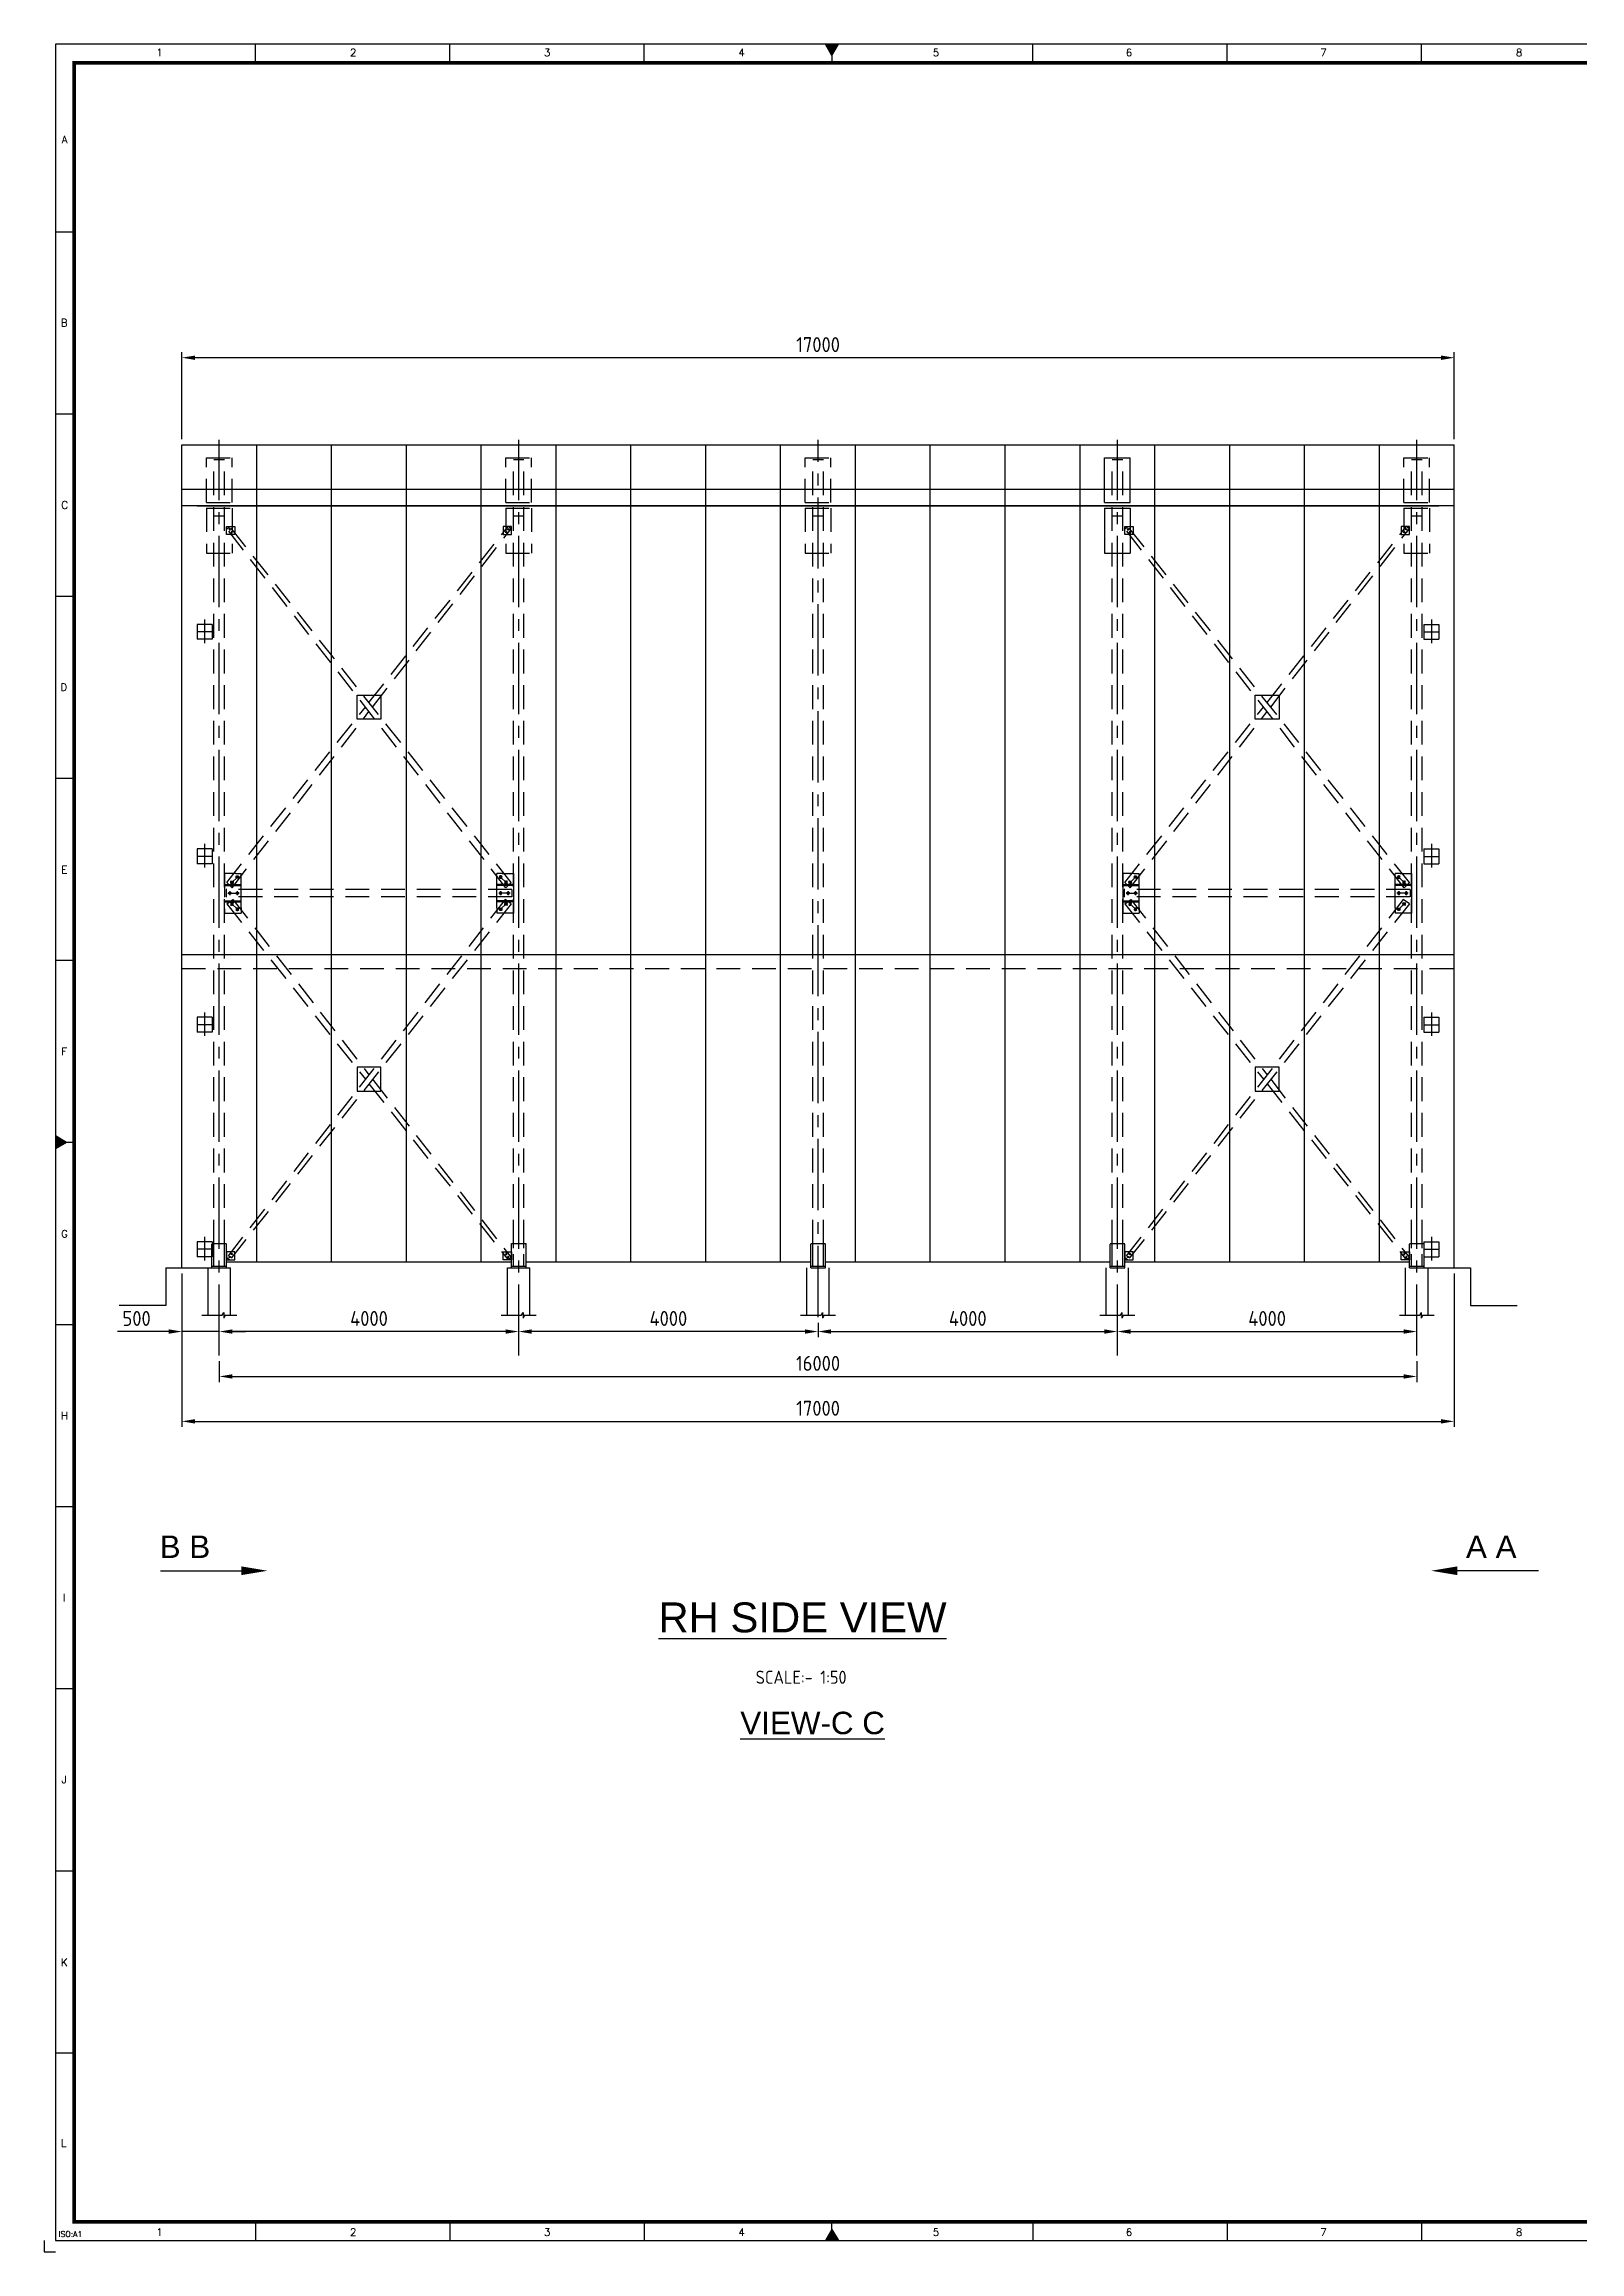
# Model space of a CAD drawing. Header units: millimetres. Extents: x -66 to 3621, y -1 to 3307.
# Drawn here: x 1868 to 2278, y 2714 to 3304 of the extents above; entities that cross this region are included whole.
import ezdxf
from ezdxf.enums import TextEntityAlignment as Align

# ---------------------------------------------------------------- set-up
doc = ezdxf.new("R2010")
doc.units = ezdxf.units.MM
doc.linetypes.add('CENTER2', pattern=[28.575, 19.05, -3.175, 3.175, -3.175])
doc.linetypes.add('DASHED2', pattern=[9.525, 6.35, -3.175])
for name, color, linetype in [('BORDER', 6, 'Continuous'), ('MAIN-1', 7, 'Continuous'), ('MAIN-2', 7, 'Continuous')]:
    doc.layers.add(name, color=color, linetype=linetype)
doc.styles.add('ACISOTS', font='isocp.shx')
doc.styles.add('ROMANS', font='romans.shx', dxfattribs={"width": 0.8})
doc.styles.get("Standard").update_dxf_attribs({"font": 'arial.ttf'})
doc.dimstyles.new('ISO-25', dxfattribs={"dimtxt": 4, "dimasz": 3.5, "dimexe": 1.5, "dimexo": 1.5, "dimgap": 1.5, "dimtad": 1, "dimtxsty": 'Standard', "dimcen": 0, "dimadec": 0, "dimazin": 0, "dimtfac": 1, "dimtmove": 0, "dimatfit": 3, "dimfxl": 1, "dimarcsym": 0})

# ---------------------------------------------------------------- blocks, each defined once
blk = doc.blocks.new('A1B')
at = {"layer": 'BORDER', "color": 1}
for p, q in [((56.44, 585), (56.44, 590)), ((56.44, 585), (56.44, 590)), ((108.38, 585), (108.38, 590)), ((108.38, 585), (108.38, 590)), ((160.31, 585), (160.31, 590)), ((160.31, 585), (160.31, 590)), ((264.19, 585), (264.19, 590)), ((316.12, 585), (316.12, 590)), ((368.06, 585), (368.06, 590)), ((3, 539.83), (8, 539.83)), ((3, 491.17), (8, 491.17)), ((3, 442.5), (8, 442.5)), ((3, 393.84), (8, 393.84)), ((3, 345.17), (8, 345.17)), ((3, 247.84), (8, 247.84)), ((3, 199.17), (8, 199.17)), ((3, 150.51), (8, 150.51)), ((3, 101.84), (8, 101.84)), ((3, 53.17), (8, 53.17)), ((56.44, 8), (56.44, 3)), ((108.38, 8), (108.38, 3)), ((160.31, 8), (160.31, 3)), ((264.19, 8), (264.19, 3)), ((316.12, 8), (316.12, 3)), ((368.06, 8), (368.06, 3))]:
    blk.add_line(p, q, dxfattribs=at)
at = {"layer": 'BORDER'}
for p, q in [((210.5, 587), (208.77, 590)), ((210.5, 590), (210.5, 585)), ((210.5, 587), (212.23, 590)), ((210.5, 588), (210.5, 585)), ((210.5, 588), (210.5, 585)), ((6, 296.5), (3, 298.23)), ((8, 296.5), (3, 296.5)), ((6, 296.5), (3, 294.77)), ((210.5, 6), (208.77, 3)), ((210.5, 5), (210.5, 8)), ((210.5, 5), (210.5, 8)), ((210.5, 3), (210.5, 8)), ((210.5, 6), (212.23, 3))]:
    blk.add_line(p, q, dxfattribs=at)
blk.add_lwpolyline([(837, 3), (837, 590), (3, 590), (3, 3)], close=True, dxfattribs=at)
at = {"layer": 'BORDER', "const_width": 1}
blk.add_lwpolyline([(8, 8), (832, 8), (832, 585), (8, 585)], close=True, dxfattribs=at)
at = {"layer": 'BORDER', "color": 1}
blk.add_lwpolyline([(0, 3), (0, 0), (3, 0)], dxfattribs=at)
at = {"layer": 'BORDER'}
for points in [[(212.23, 590), (208.77, 590), (210.5, 587)], [(3, 298.23), (3, 294.77), (6, 296.5)], [(212.23, 3), (208.77, 3), (210.5, 6)]]:
    blk.add_solid(points, dxfattribs=at)
at = {"layer": 'BORDER', "color": 1, "style": 'ROMANS'}
for s, height, p in [('1', 2, (30.81, 586.75)), ('2', 2, (82.56, 586.75)), ('3', 2, (134.41, 586.75)), ('4', 2, (186.37, 586.75)), ('5', 2, (238.32, 586.75)), ('6', 2, (289.89, 586.75)), ('7', 2, (341.88, 586.75)), ('8', 2, (394.13, 586.75)), ('A', 2, (5.48, 563.52)), ('B', 2, (5.35, 514.55)), ('C', 2, (5.49, 465.84)), ('D', 2, (5.25, 417.17)), ('E', 2, (5.39, 368.4)), ('F', 2, (5.34, 319.81)), ('G', 2, (5.44, 271.07)), ('H', 2, (5.43, 222.46)), ('I', 2, (5.31, 173.82)), ('J', 2, (5.33, 125.23)), ('K', 2, (5.38, 76.36)), ('L', 2, (5.2, 28.07)), ('1', 2, (30.81, 4.25)), ('2', 2, (82.56, 4.25)), ('3', 2, (134.41, 4.25)), ('4', 2, (186.37, 4.25)), ('5', 2, (238.32, 4.25)), ('6', 2, (289.89, 4.25)), ('7', 2, (341.88, 4.25)), ('8', 2, (394.13, 4.25)), ('ISO:A1', 1.5, (7.03, 4))]:
    blk.add_text(s, height=height, dxfattribs=at).set_placement(p, align=Align.CENTER)
blk = doc.blocks.new('*D6215')
at = {"color": 0, "lineweight": -2}
for p, q in [((1914.46, 2952.35), (1914.46, 2946.78)), ((2234.46, 2952.35), (2234.46, 2946.78)), ((1917.96, 2948.28), (2230.96, 2948.28))]:
    blk.add_line(p, q, dxfattribs=at)
at = {"color": 0}
for points in [[(1917.96, 2948.87), (1917.96, 2947.7), (1914.46, 2948.28)], [(2230.96, 2947.7), (2230.96, 2948.87), (2234.46, 2948.28)]]:
    blk.add_solid(points, dxfattribs=at)
at = {"layer": 'Defpoints', "color": 0}
for p in [(1914.46, 2953.85), (2234.46, 2953.85), (2234.46, 2948.28)]:
    blk.add_point(p, dxfattribs=at)
at = {"color": 0, "insert": (2074.46, 2951.78), "char_height": 4, "attachment_point": 5, "style": 'ACISOTS'}
blk.add_mtext('16000', dxfattribs=at)
blk = doc.blocks.new('A$7E96AC101B69')
blk.add_line((0, 1.17), (21.66, 1.17))
blk.add_solid([(21.66, 0), (21.66, 2.33), (28.66, 1.17)])
blk = doc.blocks.new('*D6223')
at = {"color": 0, "lineweight": -2}
for p, q in [((1914.46, 2957.16), (1914.46, 2961.78)), ((1990.96, 2960.28), (1917.96, 2960.28)), ((1994.46, 2955.35), (1994.46, 2961.78))]:
    blk.add_line(p, q, dxfattribs=at)
at = {"color": 0}
for points in [[(1917.96, 2960.87), (1917.96, 2959.7), (1914.46, 2960.28)], [(1990.96, 2959.7), (1990.96, 2960.87), (1994.46, 2960.28)]]:
    blk.add_solid(points, dxfattribs=at)
at = {"layer": 'Defpoints', "color": 0}
for p in [(1914.46, 2960.28), (1914.46, 2955.66), (1994.46, 2953.85)]:
    blk.add_point(p, dxfattribs=at)
at = {"color": 0, "insert": (1954.46, 2963.78), "char_height": 4, "attachment_point": 5, "style": 'ACISOTS'}
blk.add_mtext('4000', dxfattribs=at)
blk = doc.blocks.new('*D6224')
at = {"color": 0, "lineweight": -2}
for p, q in [((2074.46, 2962.65), (2074.46, 2958.78)), ((1994.46, 2955.35), (1994.46, 2961.78)), ((2070.96, 2960.28), (1997.96, 2960.28))]:
    blk.add_line(p, q, dxfattribs=at)
at = {"color": 0}
for points in [[(1997.96, 2960.87), (1997.96, 2959.7), (1994.46, 2960.28)], [(2070.96, 2959.7), (2070.96, 2960.87), (2074.46, 2960.28)]]:
    blk.add_solid(points, dxfattribs=at)
at = {"layer": 'Defpoints', "color": 0}
for p in [(2074.46, 2964.15), (1994.46, 2960.28), (1994.46, 2953.85)]:
    blk.add_point(p, dxfattribs=at)
at = {"color": 0, "insert": (2034.46, 2963.78), "char_height": 4, "attachment_point": 5, "style": 'ACISOTS'}
blk.add_mtext('4000', dxfattribs=at)
blk = doc.blocks.new('*D6225')
at = {"color": 0, "lineweight": -2}
for p, q in [((2074.46, 2962.65), (2074.46, 2958.78)), ((2077.96, 2960.28), (2150.96, 2960.28)), ((2154.46, 2955.35), (2154.46, 2961.78))]:
    blk.add_line(p, q, dxfattribs=at)
at = {"color": 0}
for points in [[(2077.96, 2960.87), (2077.96, 2959.7), (2074.46, 2960.28)], [(2150.96, 2959.7), (2150.96, 2960.87), (2154.46, 2960.28)]]:
    blk.add_solid(points, dxfattribs=at)
at = {"layer": 'Defpoints', "color": 0}
for p in [(2074.46, 2964.15), (2154.46, 2960.28), (2154.46, 2953.85)]:
    blk.add_point(p, dxfattribs=at)
at = {"color": 0, "insert": (2114.46, 2963.78), "char_height": 4, "attachment_point": 5, "style": 'ACISOTS'}
blk.add_mtext('4000', dxfattribs=at)
blk = doc.blocks.new('*D6226')
at = {"color": 0, "lineweight": -2}
for p, q in [((2154.46, 2955.35), (2154.46, 2961.78)), ((2157.96, 2960.28), (2230.96, 2960.28)), ((2234.46, 2955.35), (2234.46, 2961.78))]:
    blk.add_line(p, q, dxfattribs=at)
at = {"color": 0}
for points in [[(2157.96, 2960.87), (2157.96, 2959.7), (2154.46, 2960.28)], [(2230.96, 2959.7), (2230.96, 2960.87), (2234.46, 2960.28)]]:
    blk.add_solid(points, dxfattribs=at)
at = {"layer": 'Defpoints', "color": 0}
for p in [(2234.46, 2960.28), (2154.46, 2953.85), (2234.46, 2953.85)]:
    blk.add_point(p, dxfattribs=at)
at = {"color": 0, "insert": (2194.46, 2963.78), "char_height": 4, "attachment_point": 5, "style": 'ACISOTS'}
blk.add_mtext('4000', dxfattribs=at)
blk = doc.blocks.new('A$7E966B1D25363')
at = {"layer": 'MAIN-1'}
for p, q in [((0.1, 1.6), (0, 1.5)), ((0, 1.5), (0.1, 1.4)), ((0.2, 1.8), (0.1, 1.8)), ((0.1, 1.8), (0.1, 1.7)), ((0.1, 1.7), (0.1, 1.6)), ((0.1, 1.4), (0.1, 1.3)), ((0.1, 1.3), (0.1, 1.2)), ((0.1, 1.2), (0.2, 1.2)), ((0.3, 2), (0.2, 1.9)), ((0.2, 1.9), (0.2, 1.8)), ((0.2, 1.2), (0.2, 1.1)), ((0.2, 1.1), (0.3, 1)), ((0.4, 2.1), (0.3, 2.1)), ((0.3, 2.1), (0.3, 2)), ((0.3, 1), (0.3, 0.9)), ((0.3, 0.9), (0.4, 0.9)), ((0.5, 2.3), (0.4, 2.2)), ((0.4, 2.2), (0.4, 2.1)), ((0.4, 0.9), (0.4, 0.8)), ((0.4, 0.8), (0.5, 0.7)), ((0.6, 2.5), (0.5, 2.4)), ((0.5, 2.4), (0.5, 2.4)), ((0.5, 2.4), (0.5, 2.3)), ((0.5, 0.7), (0.5, 0.6)), ((0.5, 0.6), (0.5, 0.6)), ((0.5, 0.6), (0.6, 0.5)), ((0.7, 2.7), (0.6, 2.6)), ((0.6, 2.6), (0.6, 2.5)), ((0.6, 0.5), (0.6, 0.4)), ((0.6, 0.4), (0.7, 0.3)), ((0.8, 2.8), (0.7, 2.7)), ((0.7, 2.7), (0.7, 2.7)), ((0.7, 0.3), (0.7, 0.3)), ((0.7, 0.3), (0.8, 0.2)), ((0.9, 3), (0.8, 2.9)), ((0.8, 2.9), (0.8, 2.8)), ((0.8, 0.2), (0.8, 0.1)), ((0.8, 0.1), (0.9, 0)), ((1, 3), (0.9, 3)), ((0.9, 0), (1, 0)), ((1.1, 3), (1, 3)), ((1, 0), (1.1, 0)), ((1.2, 3), (1.1, 3)), ((1.1, 0), (1.2, 0)), ((1.3, 3), (1.2, 3)), ((1.2, 0), (1.3, 0)), ((1.4, 3), (1.3, 3)), ((1.3, 3), (1.3, 3)), ((1.3, 0), (1.3, 0)), ((1.3, 0), (1.4, 0)), ((1.5, 3), (1.4, 3)), ((1.4, 0), (1.5, 0)), ((1.6, 3), (1.5, 3)), ((1.5, 0), (1.6, 0)), ((1.7, 3), (1.6, 3)), ((1.6, 0), (1.7, 0)), ((1.8, 3), (1.7, 3)), ((1.7, 0), (1.8, 0)), ((1.9, 3), (1.8, 3)), ((1.8, 0), (1.9, 0)), ((2, 3), (1.9, 3)), ((1.9, 3), (1.9, 3)), ((1.9, 0), (1.9, 0)), ((1.9, 0), (2, 0)), ((2.1, 3), (2, 3)), ((2, 0), (2.1, 0)), ((2.2, 3), (2.1, 3)), ((2.1, 0), (2.2, 0)), ((2.3, 3), (2.2, 3)), ((2.2, 0), (2.3, 0)), ((2.4, 3), (2.3, 3)), ((2.3, 0), (2.4, 0)), ((2.5, 3), (2.4, 3)), ((2.4, 0), (2.5, 0)), ((2.6, 3), (2.5, 3)), ((2.5, 0), (2.6, 0)), ((2.6, 2.9), (2.6, 3)), ((2.7, 2.8), (2.6, 2.9)), ((2.6, 0.1), (2.7, 0.2)), ((2.6, 0), (2.6, 0.1)), ((2.7, 2.7), (2.7, 2.8)), ((2.8, 2.7), (2.7, 2.7)), ((2.7, 0.2), (2.7, 0.3)), ((2.7, 0.3), (2.8, 0.3)), ((2.8, 2.6), (2.8, 2.7)), ((2.9, 2.5), (2.8, 2.6)), ((2.8, 0.4), (2.9, 0.5)), ((2.8, 0.3), (2.8, 0.4)), ((2.9, 2.4), (2.9, 2.5)), ((3, 2.4), (2.9, 2.4)), ((2.9, 0.5), (2.9, 0.6)), ((2.9, 0.6), (3, 0.6)), ((3, 2.3), (3, 2.4)), ((3.1, 2.2), (3, 2.3)), ((3, 0.7), (3.1, 0.8)), ((3, 0.6), (3, 0.7)), ((3.1, 2.1), (3.1, 2.2)), ((3.2, 2), (3.1, 2.1)), ((3.1, 2.1), (3.1, 2.1)), ((3.1, 0.9), (3.2, 1)), ((3.1, 0.8), (3.1, 0.9)), ((3.1, 0.9), (3.1, 0.9)), ((3.2, 1.9), (3.2, 2)), ((3.3, 1.8), (3.2, 1.9)), ((3.2, 1.1), (3.3, 1.2)), ((3.2, 1), (3.2, 1.1)), ((3.4, 1.7), (3.3, 1.8)), ((3.3, 1.8), (3.3, 1.8)), ((3.3, 1.2), (3.4, 1.3)), ((3.3, 1.2), (3.3, 1.2)), ((3.4, 1.6), (3.4, 1.7)), ((3.5, 1.5), (3.4, 1.6)), ((3.4, 1.4), (3.5, 1.5)), ((3.4, 1.3), (3.4, 1.4))]:
    blk.add_line(p, q, dxfattribs=at)
for radius, start, end in [(1.37, 0, 180), (1.37, 180, 0), (1, 0, 180), (1, 180, 0), (0.865, 0, 180), (0.865, 180, 0)]:
    blk.add_arc((1.7, 1.5), radius, start, end, dxfattribs=at)
at = {"layer": 'MAIN-2'}
for p, q in [((0, 1.5), (0, 1.5)), ((0.9, 3), (0.9, 3)), ((0.9, 0), (0.9, 0)), ((2.6, 3), (2.6, 3)), ((2.6, 0), (2.6, 0)), ((3.5, 1.5), (3.5, 1.5))]:
    blk.add_line(p, q, dxfattribs=at)
for radius, start, end in [(1.37, 0, 180), (1.37, 180, 0), (1, 0, 180), (1, 180, 0)]:
    blk.add_arc((1.7, 1.5), radius, start, end, dxfattribs=at)
blk = doc.blocks.new('*D6227')
at = {"color": 0, "lineweight": -2}
for p, q in [((1904.46, 3198.78), (1904.46, 3222.04)), ((2244.46, 3198.78), (2244.46, 3222.04)), ((2240.96, 3220.54), (1907.96, 3220.54))]:
    blk.add_line(p, q, dxfattribs=at)
at = {"color": 0}
for points in [[(1907.96, 3221.12), (1907.96, 3219.95), (1904.46, 3220.54)], [(2240.96, 3219.95), (2240.96, 3221.12), (2244.46, 3220.54)]]:
    blk.add_solid(points, dxfattribs=at)
at = {"layer": 'Defpoints', "color": 0}
for p in [(1904.46, 3220.54), (1904.46, 3197.28), (2244.46, 3197.28)]:
    blk.add_point(p, dxfattribs=at)
at = {"color": 0, "insert": (2074.46, 3224.04), "char_height": 4, "attachment_point": 5, "style": 'ACISOTS'}
blk.add_mtext('17000', dxfattribs=at)
blk = doc.blocks.new('*D6229')
at = {"color": 0, "lineweight": -2}
for p, q in [((1904.46, 2975.78), (1904.46, 2934.78)), ((2244.46, 2975.78), (2244.46, 2934.78)), ((1907.96, 2936.28), (2240.96, 2936.28))]:
    blk.add_line(p, q, dxfattribs=at)
at = {"color": 0}
for points in [[(1907.96, 2936.87), (1907.96, 2935.7), (1904.46, 2936.28)], [(2240.96, 2935.7), (2240.96, 2936.87), (2244.46, 2936.28)]]:
    blk.add_solid(points, dxfattribs=at)
at = {"layer": 'Defpoints', "color": 0}
for p in [(1904.46, 2977.28), (2244.46, 2977.28), (2244.46, 2936.28)]:
    blk.add_point(p, dxfattribs=at)
at = {"color": 0, "insert": (2074.46, 2939.78), "char_height": 4, "attachment_point": 5, "style": 'ACISOTS'}
blk.add_mtext('17000', dxfattribs=at)
blk = doc.blocks.new('*D6230')
at = {"color": 0, "lineweight": -2}
for p, q in [((1904.46, 2975.78), (1904.46, 2958.78)), ((1900.96, 2960.28), (1887.26, 2960.28)), ((1914.46, 2960.28), (1904.46, 2960.28)), ((1914.46, 2955.35), (1914.46, 2961.78)), ((1917.96, 2960.28), (1921.46, 2960.28))]:
    blk.add_line(p, q, dxfattribs=at)
at = {"color": 0}
for points in [[(1900.96, 2959.7), (1900.96, 2960.87), (1904.46, 2960.28)], [(1917.96, 2960.87), (1917.96, 2959.7), (1914.46, 2960.28)]]:
    blk.add_solid(points, dxfattribs=at)
at = {"layer": 'Defpoints', "color": 0}
for p in [(1904.46, 2977.28), (1904.46, 2960.28), (1914.46, 2953.85)]:
    blk.add_point(p, dxfattribs=at)
at = {"color": 0, "insert": (1892.36, 2963.78), "char_height": 4, "attachment_point": 5, "style": 'ACISOTS'}
blk.add_mtext('500', dxfattribs=at)
blk = doc.blocks.new('A$7E9AD11132629D')
for p, q in [((1.66, 0.77), (1.66, 13.43)), ((7.66, 0.77), (7.66, 13.43)), ((0, 0.77), (5.45, 0.77)), ((5.45, 0.77), (5.86, 1.53)), ((5.86, 1.53), (5.86, 0)), ((6.26, 0.77), (5.86, 0)), ((6.26, 0.77), (9.32, 0.77))]:
    blk.add_line(p, q)

msp = doc.modelspace()

# ---------------------------------------------------------------- linework, layer by layer
at = {"color": 3, "linetype": 'CENTER2'}
for p, q in [((1914.45945, 2953.8472), (1914.45945, 3198.6336)), ((1994.45945, 2953.8472), (1994.45945, 3198.6336)), ((2074.45945, 2964.14639), (2074.45945, 3198.6336)), ((2154.45945, 2953.8472), (2154.45945, 3198.6336)), ((2234.45945, 2953.8472), (2234.45945, 3198.6336)), ((1910.54145, 3150.59048), (1910.54145, 3144.28857)), ((2238.37745, 3150.59048), (2238.37745, 3144.28857)), ((1910.54145, 3090.59048), (1910.54145, 3084.28857)), ((2238.37745, 3090.59048), (2238.37745, 3084.28857)), ((1910.54145, 3045.59048), (1910.54145, 3039.28857)), ((2238.37745, 3045.59048), (2238.37745, 3039.28857)), ((1910.54145, 2985.59048), (1910.54145, 2979.28857)), ((2238.37745, 2985.59048), (2238.37745, 2979.28857))]:
    msp.add_line(p, q, dxfattribs=at)
at = {"color": 6}
for p, q in [((1904.45945, 3197.27745), (2244.45945, 3197.27745)), ((2244.45945, 3185.33701), (1904.45945, 3185.33701))]:
    msp.add_line(p, q, dxfattribs=at)
for p, q in [((1904.45945, 2977.27745), (1904.45945, 3197.27745)), ((2151.03145, 3193.79365), (2157.88745, 3193.79365)), ((2151.03145, 3181.80035), (2151.03145, 3193.79365)), ((2153.04145, 3193.35513), (2155.87745, 3193.35513)), ((2157.88745, 3181.80035), (2157.88745, 3193.79365)), ((1908.54145, 3180.91725), (2240.37745, 3180.91725)), ((2151.03145, 3181.80035), (2157.88745, 3181.80035)), ((2151.03145, 3180.3546), (2157.88745, 3180.3546)), ((2151.03145, 3180.3546), (2151.03145, 3168.34835)), ((2157.88745, 3180.3546), (2157.88745, 3168.34835)), ((2153.04145, 3178.25458), (2155.87745, 3178.25458)), ((2156.45129, 3174.83751), (2157.25945, 3175.42648)), ((2157.45126, 3174.85554), (2157.07851, 3174.48279)), ((2157.45126, 3174.85554), (2157.07851, 3174.48279)), ((2151.03145, 3168.34835), (2157.88745, 3168.34835)), ((2157.964, 3174.07529), (2157.59125, 3173.70254)), ((2157.964, 3174.07529), (2157.59125, 3173.70254)), ((1990.0142, 3082.11222), (1989.26869, 3081.36671)), ((1991.42841, 3079.9525), (1989.26869, 3082.11222)), ((1991.42841, 3080.698), (1990.68291, 3079.9525)), ((1992.46987, 3080.32525), (1991.04532, 3078.90069)), ((2156.44902, 3080.32525), (2157.87358, 3078.90069)), ((2156.44902, 3080.32525), (2157.87358, 3078.90069)), ((2157.49048, 3079.9525), (2159.6502, 3082.11222)), ((2157.49048, 3080.698), (2158.23599, 3079.9525)), ((2158.90469, 3082.11222), (2159.6502, 3081.36671)), ((2230.0142, 3082.11222), (2229.26869, 3081.36671)), ((2231.42841, 3079.9525), (2229.26869, 3082.11222)), ((2231.42841, 3080.698), (2230.68291, 3079.9525)), ((2232.46987, 3080.32525), (2231.04532, 3078.90069)), ((2232.46987, 3080.32525), (2231.04532, 3078.90069)), ((1992.1686, 3077.43946), (1989.1143, 3077.43946)), ((1991.42841, 3074.92643), (1989.26869, 3072.76671)), ((1991.42841, 3074.92643), (1989.26869, 3072.76671)), ((1989.64145, 3077.96662), (1989.64145, 3076.91231)), ((1991.42841, 3074.18093), (1990.68291, 3074.92643)), ((1991.42841, 3074.18093), (1990.68291, 3074.92643)), ((1992.46987, 3074.55368), (1990.85357, 3075.73162)), ((1992.46987, 3074.55368), (1990.85357, 3075.73162)), ((1991.64145, 3077.96662), (1991.64145, 3076.91231)), ((1992.64145, 3078.43946), (1992.64145, 3076.43946)), ((2156.27745, 3078.43946), (2156.27745, 3076.43946)), ((2156.44902, 3074.55368), (2158.06533, 3075.73162)), ((2156.44902, 3074.55368), (2158.06533, 3075.73162)), ((2156.44902, 3074.55368), (2158.06533, 3075.73162)), ((2156.7503, 3077.43946), (2159.8046, 3077.43946)), ((2157.27745, 3077.96662), (2157.27745, 3076.91231)), ((2157.49048, 3074.18093), (2158.23599, 3074.92643)), ((2157.49048, 3074.92643), (2159.6502, 3072.76671)), ((2157.49048, 3074.18093), (2158.23599, 3074.92643)), ((2157.49048, 3074.92643), (2159.6502, 3072.76671)), ((2159.27745, 3077.96662), (2159.27745, 3076.91231)), ((2232.1686, 3077.43946), (2229.1143, 3077.43946)), ((2231.42841, 3074.92643), (2229.26869, 3072.76671)), ((2231.42841, 3074.92643), (2229.26869, 3072.76671)), ((2229.64145, 3077.96662), (2229.64145, 3076.91231)), ((2231.42841, 3074.18093), (2230.68291, 3074.92643)), ((2231.42841, 3074.18093), (2230.68291, 3074.92643)), ((2232.46987, 3074.55368), (2230.85357, 3075.73162)), ((2231.64145, 3077.96662), (2231.64145, 3076.91231)), ((2232.64145, 3078.43946), (2232.64145, 3076.43946)), ((1990.0142, 3072.76671), (1989.26869, 3073.51222)), ((1990.0142, 3072.76671), (1989.26869, 3073.51222)), ((2158.90469, 3072.76671), (2159.6502, 3073.51222)), ((2158.90469, 3072.76671), (2159.6502, 3073.51222)), ((2230.0142, 3072.76671), (2229.26869, 3073.51222)), ((2230.0142, 3072.76671), (2229.26869, 3073.51222)), ((1990.95489, 2980.80364), (1991.32765, 2981.17639)), ((1990.95489, 2980.80364), (1991.32765, 2981.17639)), ((1991.46763, 2980.02339), (1991.84038, 2980.39614)), ((1991.46763, 2980.02339), (1991.84038, 2980.39614)), ((1992.4676, 2980.04142), (1991.65945, 2979.45245)), ((1992.49945, 2983.77745), (1996.41945, 2983.77745)), ((1992.49945, 2977.27745), (1992.49945, 2983.77745)), ((1996.41945, 2977.27745), (1996.41945, 2983.77745)), ((2156.45129, 2980.04142), (2157.25945, 2979.45245)), ((2157.45126, 2980.02339), (2157.07851, 2980.39614)), ((2157.45126, 2980.02339), (2157.07851, 2980.39614)), ((2157.964, 2980.80364), (2157.59125, 2981.17639)), ((2157.964, 2980.80364), (2157.59125, 2981.17639)), ((2230.95489, 2980.80364), (2231.32765, 2981.17639)), ((2230.95489, 2980.80364), (2231.32765, 2981.17639)), ((2231.46763, 2980.02339), (2231.84038, 2980.39614)), ((2231.46763, 2980.02339), (2231.84038, 2980.39614)), ((2232.4676, 2980.04142), (2231.65945, 2979.45245)), ((2236.41945, 2977.27745), (2236.41945, 2983.77745)), ((1900.15026, 2977.27745), (1917.45945, 2977.27745)), ((1900.15026, 2977.27745), (1900.15026, 2967.27745)), ((1916.41945, 2978.87375), (1992.49945, 2978.87375)), ((1991.45945, 2977.27745), (1997.45945, 2977.27745)), ((1992.49945, 2977.77745), (1996.41945, 2977.77745)), ((1996.41945, 2978.87375), (2072.49945, 2978.87375)), ((2072.49945, 2977.27745), (2076.41945, 2977.27745)), ((2076.41945, 2978.87375), (2152.49945, 2978.87375)), ((2152.49945, 2977.77745), (2156.41945, 2977.77745)), ((2152.49945, 2977.27745), (2156.41945, 2977.27745)), ((2156.41945, 2978.87375), (2232.49945, 2978.87375)), ((2232.49945, 2977.77745), (2236.41945, 2977.77745)), ((2232.49945, 2977.27745), (2248.76864, 2977.27745)), ((2248.76864, 2977.27745), (2248.76864, 2967.27745)), ((1900.15026, 2967.27745), (1887.66442, 2967.27745)), ((2248.76864, 2967.27745), (2261.25448, 2967.27745))]:
    msp.add_line(p, q)
at = {"color": 2, "linetype": 'DASHED2'}
for p, q in [((1911.03145, 3193.79365), (1917.88745, 3193.79365)), ((1911.03145, 3181.80035), (1911.03145, 3193.79365)), ((1913.04145, 2983.77745), (1913.04145, 3193.35513)), ((1913.04145, 3193.35513), (1915.87745, 3193.35513)), ((1915.87745, 2983.77745), (1915.87745, 3193.35513)), ((1917.88745, 3181.80035), (1917.88745, 3193.79365)), ((1991.03145, 3193.79365), (1997.88745, 3193.79365)), ((1991.03145, 3181.80035), (1991.03145, 3193.79365)), ((1993.04145, 2983.77745), (1993.04145, 3193.35513)), ((1993.04145, 3193.35513), (1995.87745, 3193.35513)), ((1995.87745, 2983.77745), (1995.87745, 3193.35513)), ((1997.88745, 3181.80035), (1997.88745, 3193.79365)), ((2071.03145, 3193.79365), (2077.88745, 3193.79365)), ((2071.03145, 3181.80035), (2071.03145, 3193.79365)), ((2073.04145, 2983.77745), (2073.04145, 3193.35513)), ((2073.04145, 3193.35513), (2075.87745, 3193.35513)), ((2075.87745, 2983.77745), (2075.87745, 3193.35513)), ((2077.88745, 3181.80035), (2077.88745, 3193.79365)), ((2153.04145, 2983.77745), (2153.04145, 3193.35513)), ((2155.87745, 2983.77745), (2155.87745, 3193.35513)), ((2231.03145, 3193.79365), (2237.88745, 3193.79365)), ((2231.03145, 3181.80035), (2231.03145, 3193.79365)), ((2233.04145, 2983.77745), (2233.04145, 3193.35513)), ((2233.04145, 3193.35513), (2235.87745, 3193.35513)), ((2235.87745, 2983.77745), (2235.87745, 3193.35513)), ((2237.88745, 3181.80035), (2237.88745, 3193.79365)), ((1911.03145, 3181.80035), (1917.88745, 3181.80035)), ((1911.03145, 3180.3546), (1917.88745, 3180.3546)), ((1911.03145, 3180.3546), (1911.03145, 3168.34835)), ((1917.88745, 3180.3546), (1917.88745, 3168.34835)), ((1991.03145, 3181.80035), (1997.88745, 3181.80035)), ((1991.03145, 3180.3546), (1997.88745, 3180.3546)), ((1991.03145, 3180.3546), (1991.03145, 3168.34835)), ((1997.88745, 3180.3546), (1997.88745, 3168.34835)), ((2071.03145, 3181.80035), (2077.88745, 3181.80035)), ((2071.03145, 3180.3546), (2077.88745, 3180.3546)), ((2071.03145, 3180.3546), (2071.03145, 3168.34835)), ((2077.88745, 3180.3546), (2077.88745, 3168.34835)), ((2231.03145, 3181.80035), (2237.88745, 3181.80035)), ((2231.03145, 3180.3546), (2237.88745, 3180.3546)), ((2231.03145, 3180.3546), (2231.03145, 3168.34835)), ((2237.88745, 3180.3546), (2237.88745, 3168.34835)), ((1913.04145, 3178.25458), (1915.87745, 3178.25458)), ((1916.45129, 3174.83751), (1917.25945, 3175.42648)), ((1991.04532, 3078.90069), (1916.45129, 3174.83751)), ((1917.45126, 3174.85554), (1917.07851, 3174.48279)), ((1917.45126, 3174.85554), (1917.07851, 3174.48279)), ((1992.46987, 3080.32525), (1917.25945, 3175.42648)), ((1954.45945, 3128.38824), (1991.65945, 3175.42648)), ((1955.41364, 3127.18169), (1992.4676, 3174.83751)), ((1991.46763, 3174.85554), (1991.84038, 3174.48279)), ((1991.46763, 3174.85554), (1991.84038, 3174.48279)), ((1992.4676, 3174.83751), (1991.65945, 3175.42648)), ((1993.04145, 3178.25458), (1995.87745, 3178.25458)), ((2073.04145, 3178.25458), (2075.87745, 3178.25458)), ((2231.04532, 3078.90069), (2156.45129, 3174.83751)), ((2232.46987, 3080.32525), (2157.25945, 3175.42648)), ((2194.45945, 3128.38824), (2231.65945, 3175.42648)), ((2195.41364, 3127.18169), (2232.4676, 3174.83751)), ((2231.46763, 3174.85554), (2231.84038, 3174.48279)), ((2231.46763, 3174.85554), (2231.84038, 3174.48279)), ((2232.4676, 3174.83751), (2231.65945, 3175.42648)), ((2233.04145, 3178.25458), (2235.87745, 3178.25458)), ((1911.03145, 3168.34835), (1917.88745, 3168.34835)), ((1917.964, 3174.07529), (1917.59125, 3173.70254)), ((1917.964, 3174.07529), (1917.59125, 3173.70254)), ((1990.95489, 3174.07529), (1991.32765, 3173.70254)), ((1990.95489, 3174.07529), (1991.32765, 3173.70254)), ((1991.03145, 3168.34835), (1997.88745, 3168.34835)), ((2071.03145, 3168.34835), (2077.88745, 3168.34835)), ((2230.95489, 3174.07529), (2231.32765, 3173.70254)), ((2230.95489, 3174.07529), (2231.32765, 3173.70254)), ((2231.03145, 3168.34835), (2237.88745, 3168.34835)), ((1912.54145, 3149.27745), (1908.54145, 3149.27745)), ((1908.54145, 3149.27745), (1908.54145, 3145.27745)), ((1912.54145, 3147.27745), (1908.54145, 3147.27745)), ((1912.54145, 3145.27745), (1908.54145, 3145.27745)), ((1912.54145, 3149.27745), (1912.54145, 3145.27745)), ((2236.37745, 3149.27745), (2236.37745, 3145.27745)), ((2236.37745, 3149.27745), (2240.37745, 3149.27745)), ((2236.37745, 3147.27745), (2240.37745, 3147.27745)), ((2236.37745, 3145.27745), (2240.37745, 3145.27745)), ((2240.37745, 3149.27745), (2240.37745, 3145.27745)), ((1916.44902, 3080.32525), (1953.50525, 3127.18169)), ((2156.44902, 3080.32525), (2193.50525, 3127.18169)), ((1917.87358, 3078.90069), (1954.45945, 3125.95449)), ((2157.87358, 3078.90069), (2194.45945, 3125.95449)), ((1912.54145, 3089.27745), (1908.54145, 3089.27745)), ((1908.54145, 3089.27745), (1908.54145, 3085.27745)), ((1912.54145, 3087.27745), (1908.54145, 3087.27745)), ((1912.54145, 3089.27745), (1912.54145, 3085.27745)), ((2236.37745, 3089.27745), (2236.37745, 3085.27745)), ((2236.37745, 3089.27745), (2240.37745, 3089.27745)), ((2236.37745, 3087.27745), (2240.37745, 3087.27745)), ((2240.37745, 3089.27745), (2240.37745, 3085.27745)), ((1912.54145, 3085.27745), (1908.54145, 3085.27745)), ((1916.44902, 3080.32525), (1917.87358, 3078.90069)), ((1917.49048, 3079.9525), (1919.6502, 3082.11222)), ((1917.49048, 3080.698), (1918.23599, 3079.9525)), ((1918.86323, 3082.73946), (1920.27745, 3082.73946)), ((1918.90469, 3082.11222), (1919.6502, 3081.36671)), ((1920.27745, 3081.32525), (1920.27745, 3082.73946)), ((1990.05566, 3082.73946), (1988.64145, 3082.73946)), ((1988.64145, 3081.32525), (1988.64145, 3082.73946)), ((2158.86323, 3082.73946), (2160.27745, 3082.73946)), ((2160.27745, 3081.32525), (2160.27745, 3082.73946)), ((2230.05566, 3082.73946), (2228.64145, 3082.73946)), ((2228.64145, 3081.32525), (2228.64145, 3082.73946)), ((2236.37745, 3085.27745), (2240.37745, 3085.27745)), ((1915.87745, 3079.72525), (1920.27745, 3079.72525)), ((1915.87745, 3079.52525), (1920.27745, 3079.52525)), ((1915.87745, 3075.35368), (1920.27745, 3075.35368)), ((1915.87745, 3075.35368), (1920.27745, 3075.35368)), ((1915.87745, 3075.15368), (1920.27745, 3075.15368)), ((1915.87745, 3075.15368), (1920.27745, 3075.15368)), ((1992.64145, 3078.43946), (1916.27745, 3078.43946)), ((1916.27745, 3078.43946), (1916.27745, 3076.43946)), ((1992.64145, 3076.43946), (1916.27745, 3076.43946)), ((1916.44902, 3074.55368), (1918.06533, 3075.73162)), ((1916.44902, 3074.55368), (1918.06533, 3075.73162)), ((1916.44902, 3074.55368), (1953.50525, 3027.69723)), ((1990.85357, 3075.73162), (1916.45129, 2980.04142)), ((1916.7503, 3077.43946), (1919.8046, 3077.43946)), ((1992.46987, 3074.55368), (1917.25945, 2979.45245)), ((1917.27745, 3077.96662), (1917.27745, 3076.91231)), ((1917.49048, 3074.18093), (1918.23599, 3074.92643)), ((1917.49048, 3074.92643), (1919.6502, 3072.76671)), ((1917.49048, 3074.18093), (1918.23599, 3074.92643)), ((1917.49048, 3074.92643), (1919.6502, 3072.76671)), ((1918.06533, 3075.73162), (1954.45945, 3028.92444)), ((1919.27745, 3077.96662), (1919.27745, 3076.91231)), ((1920.27745, 3076.43946), (1920.27745, 3078.43946)), ((1993.04145, 3079.72525), (1988.64145, 3079.72525)), ((1993.04145, 3079.52525), (1988.64145, 3079.52525)), ((1988.64145, 3076.43946), (1988.64145, 3078.43946)), ((1993.04145, 3075.35368), (1988.64145, 3075.35368)), ((1993.04145, 3075.35368), (1988.64145, 3075.35368)), ((1993.04145, 3075.15368), (1988.64145, 3075.15368)), ((1993.04145, 3075.15368), (1988.64145, 3075.15368)), ((2155.87745, 3079.72525), (2160.27745, 3079.72525)), ((2155.87745, 3079.52525), (2160.27745, 3079.52525)), ((2155.87745, 3075.35368), (2160.27745, 3075.35368)), ((2155.87745, 3075.35368), (2160.27745, 3075.35368)), ((2155.87745, 3075.15368), (2160.27745, 3075.15368)), ((2155.87745, 3075.15368), (2160.27745, 3075.15368)), ((2232.64145, 3078.43946), (2156.27745, 3078.43946)), ((2232.64145, 3076.43946), (2156.27745, 3076.43946)), ((2156.44902, 3074.55368), (2193.50525, 3027.69723)), ((2230.85357, 3075.73162), (2156.45129, 2980.04142)), ((2232.46987, 3074.55368), (2157.25945, 2979.45245)), ((2158.06533, 3075.73162), (2194.45945, 3028.92444)), ((2160.27745, 3076.43946), (2160.27745, 3078.43946)), ((2230.85357, 3075.73162), (2194.45945, 3028.92444)), ((2233.04145, 3079.72525), (2228.64145, 3079.72525)), ((2233.04145, 3079.52525), (2228.64145, 3079.52525)), ((2228.64145, 3076.43946), (2228.64145, 3078.43946)), ((1918.86323, 3072.13946), (1920.27745, 3072.13946)), ((1918.86323, 3072.13946), (1920.27745, 3072.13946)), ((1918.90469, 3072.76671), (1919.6502, 3073.51222)), ((1918.90469, 3072.76671), (1919.6502, 3073.51222)), ((1920.27745, 3073.55368), (1920.27745, 3072.13946)), ((1920.27745, 3073.55368), (1920.27745, 3072.13946)), ((1988.64145, 3073.55368), (1988.64145, 3072.13946)), ((1988.64145, 3073.55368), (1988.64145, 3072.13946)), ((1990.05566, 3072.13946), (1988.64145, 3072.13946)), ((1990.05566, 3072.13946), (1988.64145, 3072.13946)), ((2158.86323, 3072.13946), (2160.27745, 3072.13946)), ((2158.86323, 3072.13946), (2160.27745, 3072.13946)), ((2160.27745, 3073.55368), (2160.27745, 3072.13946)), ((2160.27745, 3073.55368), (2160.27745, 3072.13946)), ((2228.64145, 3073.55368), (2228.64145, 3072.13946)), ((2228.64145, 3073.55368), (2228.64145, 3072.13946)), ((2230.05566, 3072.13946), (2228.64145, 3072.13946)), ((2230.05566, 3072.13946), (2228.64145, 3072.13946)), ((1904.45945, 3057.27745), (2244.45945, 3057.27745)), ((1912.54145, 3044.27745), (1908.54145, 3044.27745)), ((1908.54145, 3044.27745), (1908.54145, 3040.27745)), ((1912.54145, 3042.27745), (1908.54145, 3042.27745)), ((1912.54145, 3040.27745), (1908.54145, 3040.27745)), ((1912.54145, 3044.27745), (1912.54145, 3040.27745)), ((2236.37745, 3044.27745), (2236.37745, 3040.27745)), ((2236.37745, 3044.27745), (2240.37745, 3044.27745)), ((2236.37745, 3042.27745), (2240.37745, 3042.27745)), ((2236.37745, 3040.27745), (2240.37745, 3040.27745)), ((2240.37745, 3044.27745), (2240.37745, 3040.27745)), ((1955.41364, 3027.69723), (1992.4676, 2980.04142)), ((2195.41364, 3027.69723), (2232.4676, 2980.04142)), ((1954.45945, 3026.49069), (1991.65945, 2979.45245)), ((2194.45945, 3026.49069), (2231.65945, 2979.45245)), ((1912.54145, 2984.27745), (1908.54145, 2984.27745)), ((1908.54145, 2984.27745), (1908.54145, 2980.27745)), ((1912.54145, 2982.27745), (1908.54145, 2982.27745)), ((1912.54145, 2980.27745), (1908.54145, 2980.27745)), ((1912.49945, 2983.77745), (1916.41945, 2983.77745)), ((1912.49945, 2977.27745), (1912.49945, 2983.77745)), ((1912.54145, 2984.27745), (1912.54145, 2980.27745)), ((1913.04145, 2977.77745), (1913.04145, 2983.77745)), ((1915.87745, 2977.77745), (1915.87745, 2983.77745)), ((1916.41945, 2977.27745), (1916.41945, 2983.77745)), ((1916.45129, 2980.04142), (1917.25945, 2979.45245)), ((1917.45126, 2980.02339), (1917.07851, 2980.39614)), ((1917.45126, 2980.02339), (1917.07851, 2980.39614)), ((1917.964, 2980.80364), (1917.59125, 2981.17639)), ((1917.964, 2980.80364), (1917.59125, 2981.17639)), ((2072.49945, 2983.77745), (2076.41945, 2983.77745)), ((2072.49945, 2977.27745), (2072.49945, 2983.77745)), ((2073.04145, 2977.77745), (2073.04145, 2983.77745)), ((2075.87745, 2977.77745), (2075.87745, 2983.77745)), ((2076.41945, 2977.27745), (2076.41945, 2983.77745)), ((2152.49945, 2983.77745), (2156.41945, 2983.77745)), ((2152.49945, 2977.27745), (2152.49945, 2983.77745)), ((2153.04145, 2977.77745), (2153.04145, 2983.77745)), ((2155.87745, 2977.77745), (2155.87745, 2983.77745)), ((2156.41945, 2977.27745), (2156.41945, 2983.77745)), ((2232.49945, 2983.77745), (2236.41945, 2983.77745)), ((2232.49945, 2977.27745), (2232.49945, 2983.77745)), ((2236.37745, 2984.27745), (2236.37745, 2980.27745)), ((2236.37745, 2984.27745), (2240.37745, 2984.27745)), ((2236.37745, 2982.27745), (2240.37745, 2982.27745)), ((2236.37745, 2980.27745), (2240.37745, 2980.27745)), ((2240.37745, 2984.27745), (2240.37745, 2980.27745)), ((1912.49945, 2977.77745), (1916.41945, 2977.77745)), ((2072.49945, 2977.77745), (2076.41945, 2977.77745))]:
    msp.add_line(p, q, dxfattribs=at)
at = {"color": 4}
for p, q in [((1924.45945, 2978.87375), (1924.45945, 3197.27745)), ((1944.45945, 2978.87375), (1944.45945, 3197.27745)), ((1964.45945, 2978.87375), (1964.45945, 3197.27745)), ((1984.45945, 2978.87375), (1984.45945, 3197.27745)), ((2004.45945, 2978.87375), (2004.45945, 3197.27745)), ((2024.45945, 2978.87375), (2024.45945, 3197.27745)), ((2044.45945, 2978.87375), (2044.45945, 3197.27745)), ((2064.45945, 2978.87375), (2064.45945, 3197.27745)), ((2084.45945, 2978.87375), (2084.45945, 3197.27745)), ((2104.45945, 2978.87375), (2104.45945, 3197.27745)), ((2124.45945, 2978.87375), (2124.45945, 3197.27745)), ((2144.45945, 2978.87375), (2144.45945, 3197.27745)), ((2164.45945, 2978.87375), (2164.45945, 3197.27745)), ((2184.45945, 2978.87375), (2184.45945, 3197.27745)), ((2204.45945, 2978.87375), (2204.45945, 3197.27745)), ((2224.45945, 2978.87375), (2224.45945, 3197.27745)), ((2244.45945, 2977.27745), (2244.45945, 3197.27745)), ((2244.45945, 3180.91725), (1904.45945, 3180.91725)), ((2244.45945, 3060.91725), (1904.45945, 3060.91725))]:
    msp.add_line(p, q, dxfattribs=at)
at = {"color": 2, "linetype": 'DASHED2', "ltscale": 0.5}
for p, q in [((1993.04145, 2977.77745), (1993.04145, 2983.77745)), ((1995.87745, 2977.77745), (1995.87745, 2983.77745)), ((2233.04145, 2977.77745), (2233.04145, 2983.77745)), ((2235.87745, 2977.77745), (2235.87745, 2983.77745))]:
    msp.add_line(p, q, dxfattribs=at)
at = {"color": 2, "linetype": 'DASHED2'}
for points in [[(1918.61945, 3175.42648), (1918.61945, 3173.27648), (1916.41945, 3173.27648), (1916.41945, 3175.42648)], [(1990.29945, 3175.42648), (1990.29945, 3173.27648), (1992.49945, 3173.27648), (1992.49945, 3175.42648)], [(2158.61945, 3175.42648), (2158.61945, 3173.27648), (2156.41945, 3173.27648), (2156.41945, 3175.42648)], [(2230.29945, 3175.42648), (2230.29945, 3173.27648), (2232.49945, 3173.27648), (2232.49945, 3175.42648)], [(1918.61945, 2979.45245), (1918.61945, 2981.60245), (1916.41945, 2981.60245), (1916.41945, 2979.45245)], [(1990.29945, 2979.45245), (1990.29945, 2981.60245), (1992.49945, 2981.60245), (1992.49945, 2979.45245)], [(2158.61945, 2979.45245), (2158.61945, 2981.60245), (2156.41945, 2981.60245), (2156.41945, 2979.45245)], [(2230.29945, 2979.45245), (2230.29945, 2981.60245), (2232.49945, 2981.60245), (2232.49945, 2979.45245)]]:
    msp.add_lwpolyline(points, close=True, dxfattribs=at)
for points in [[(1957.65945, 3123.97137), (1951.25945, 3123.97137), (1951.25945, 3130.37137), (1957.65945, 3130.37137)], [(2197.65945, 3123.97137), (2191.25945, 3123.97137), (2191.25945, 3130.37137), (2197.65945, 3130.37137)], [(1957.65945, 3030.90756), (1951.25945, 3030.90756), (1951.25945, 3024.50756), (1957.65945, 3024.50756)], [(2197.65945, 3030.90756), (2191.25945, 3030.90756), (2191.25945, 3024.50756), (2197.65945, 3024.50756)]]:
    msp.add_lwpolyline(points, close=True)
for points in [[(1918.86323, 3082.73946), (1915.87745, 3082.73946), (1915.87745, 3072.13946), (1918.86323, 3072.13946)], [(1918.86323, 3082.73946), (1915.87745, 3082.73946), (1915.87745, 3072.13946), (1918.86323, 3072.13946)], [(1920.27745, 3078.43946), (1920.27745, 3081.32525)], [(1920.27745, 3073.55368), (1920.27745, 3076.43946)]]:
    msp.add_lwpolyline(points, dxfattribs=at)
for points in [[(1988.64145, 3078.43946), (1988.64145, 3081.32525)], [(1990.05566, 3082.73946), (1993.04145, 3082.73946), (1993.04145, 3072.13946), (1990.05566, 3072.13946)], [(1990.05566, 3082.73946), (1993.04145, 3082.73946), (1993.04145, 3072.13946), (1990.05566, 3072.13946)], [(2158.86323, 3082.73946), (2155.87745, 3082.73946), (2155.87745, 3072.13946), (2158.86323, 3072.13946)], [(2158.86323, 3082.73946), (2155.87745, 3082.73946), (2155.87745, 3072.13946), (2158.86323, 3072.13946)], [(2160.27745, 3078.43946), (2160.27745, 3081.32525)], [(2228.64145, 3078.43946), (2228.64145, 3081.32525)], [(2230.05566, 3082.73946), (2233.04145, 3082.73946), (2233.04145, 3072.13946), (2230.05566, 3072.13946)], [(2230.05566, 3082.73946), (2233.04145, 3082.73946), (2233.04145, 3072.13946), (2230.05566, 3072.13946)], [(1988.64145, 3073.55368), (1988.64145, 3076.43946)], [(2160.27745, 3073.55368), (2160.27745, 3076.43946)], [(2228.64145, 3073.55368), (2228.64145, 3076.43946)]]:
    msp.add_lwpolyline(points)

# ---------------------------------------------------------------- block references
for name, p in [('A1B', (1867.6571, 2714.33669)), ('A$7E9AD11132629D', (1909.79849, 2963.85191)), ('A$7E9AD11132629D', (1989.79849, 2963.85191)), ('A$7E9AD11132629D', (2069.79849, 2963.85191)), ('A$7E9AD11132629D', (2149.79849, 2963.85191)), ('A$7E9AD11132629D', (2229.79849, 2963.85191)), ('A$7E96AC101B69', (1898.70928, 2895.19035))]:
    msp.add_blockref(name, p)
for p, xscale, yscale, zscale, rotation in [((1917.49343, 3174.65276), 0.1, 0.1, 0.1, 135), ((1917.49343, 3174.65276), 0.1, 0.1, 0.1, 135), ((1991.42546, 3174.65276), -0.1000000000000001, 0.1, 0.1, 225), ((1991.42546, 3174.65276), -0.1000000000000001, 0.1, 0.1, 225), ((2231.42546, 3174.65276), -0.1000000000000001, 0.1, 0.1, 225), ((2231.42546, 3174.65276), -0.1000000000000001, 0.1, 0.1, 225), ((1918.00616, 3173.87251), 0.1, 0.1, 0.1, 135), ((1918.00616, 3173.87251), 0.1, 0.1, 0.1, 135), ((1990.91273, 3173.87251), -0.1000000000000001, 0.1, 0.1, 225), ((1990.91273, 3173.87251), -0.1000000000000001, 0.1, 0.1, 225), ((2230.91273, 3173.87251), -0.1000000000000001, 0.1, 0.1, 225), ((2230.91273, 3173.87251), -0.1000000000000001, 0.1, 0.1, 225), ((1917.40615, 3080.29243), -0.2, 0.2, 0.2, 225), ((1918.82037, 3081.70665), -0.2, 0.2, 0.2, 225), ((1916.93104, 3077.73946), -0.2, 0.2, 0.2, 180), ((1917.40615, 3074.5865), 0.2, 0.2, 0.2, 315), ((1917.40615, 3074.5865), 0.2, 0.2, 0.2, 315), ((1918.93104, 3077.73946), -0.2, 0.2, 0.2, 180), ((1918.82037, 3073.17228), 0.2, 0.2, 0.2, 315), ((1918.82037, 3073.17228), 0.2, 0.2, 0.2, 315), ((1917.49343, 2980.22617), -0.1, 0.1, 0.1, 45), ((1917.49343, 2980.22617), -0.1, 0.1, 0.1, 45), ((1918.00616, 2981.00642), -0.1, 0.1, 0.1, 45), ((1918.00616, 2981.00642), -0.1, 0.1, 0.1, 45)]:
    msp.add_blockref('A$7E966B1D25363', p, dxfattribs=dict(at, xscale=xscale, yscale=yscale, zscale=zscale, rotation=rotation))
for p, xscale, yscale, zscale, rotation in [((2157.49343, 3174.65276), 0.1, 0.1, 0.1, 135), ((2157.49343, 3174.65276), 0.1, 0.1, 0.1, 135), ((2158.00616, 3173.87251), 0.1, 0.1, 0.1, 135), ((2158.00616, 3173.87251), 0.1, 0.1, 0.1, 135), ((1990.09853, 3081.70665), 0.2, 0.2, 0.2, 135), ((1991.51274, 3080.29243), 0.2, 0.2, 0.2, 135), ((2157.40615, 3080.29243), -0.2, 0.2, 0.2, 225), ((2158.82037, 3081.70665), -0.2, 0.2, 0.2, 225), ((2230.09853, 3081.70665), 0.2, 0.2, 0.2, 135), ((2231.51274, 3080.29243), 0.2, 0.2, 0.2, 135), ((1989.98786, 3077.73946), 0.2, 0.2, 0.2, 180), ((1991.51274, 3074.5865), -0.2, 0.2, 0.2, 45), ((1991.51274, 3074.5865), -0.2, 0.2, 0.2, 45), ((1991.98786, 3077.73946), 0.2, 0.2, 0.2, 180), ((2156.93104, 3077.73946), -0.2, 0.2, 0.2, 180), ((2157.40615, 3074.5865), 0.2, 0.2, 0.2, 315), ((2157.40615, 3074.5865), 0.2, 0.2, 0.2, 315), ((2158.93104, 3077.73946), -0.2, 0.2, 0.2, 180), ((2229.98786, 3077.73946), 0.2, 0.2, 0.2, 180), ((2231.51274, 3074.5865), -0.2, 0.2, 0.2, 45), ((2231.51274, 3074.5865), -0.2, 0.2, 0.2, 45), ((2231.98786, 3077.73946), 0.2, 0.2, 0.2, 180), ((1990.09853, 3073.17228), -0.2, 0.2, 0.2, 45), ((1990.09853, 3073.17228), -0.2, 0.2, 0.2, 45), ((2158.82037, 3073.17228), 0.2, 0.2, 0.2, 315), ((2158.82037, 3073.17228), 0.2, 0.2, 0.2, 315), ((2230.09853, 3073.17228), -0.2, 0.2, 0.2, 45), ((2230.09853, 3073.17228), -0.2, 0.2, 0.2, 45), ((1990.91273, 2981.00642), 0.1, 0.1, 0.1, 315), ((1990.91273, 2981.00642), 0.1, 0.1, 0.1, 315), ((1991.42546, 2980.22617), 0.1, 0.1, 0.1, 315), ((1991.42546, 2980.22617), 0.1, 0.1, 0.1, 315), ((2157.49343, 2980.22617), -0.1, 0.1, 0.1, 45), ((2157.49343, 2980.22617), -0.1, 0.1, 0.1, 45), ((2158.00616, 2981.00642), -0.1, 0.1, 0.1, 45), ((2158.00616, 2981.00642), -0.1, 0.1, 0.1, 45), ((2230.91273, 2981.00642), 0.1, 0.1, 0.1, 315), ((2230.91273, 2981.00642), 0.1, 0.1, 0.1, 315), ((2231.42546, 2980.22617), 0.1, 0.1, 0.1, 315), ((2231.42546, 2980.22617), 0.1, 0.1, 0.1, 315)]:
    msp.add_blockref('A$7E966B1D25363', p, dxfattribs=dict(xscale=xscale, yscale=yscale, zscale=zscale, rotation=rotation))
at = {"xscale": -1}
msp.add_blockref('A$7E96AC101B69', (2266.94581, 2895.19035), dxfattribs=at)

# ---------------------------------------------------------------- texts
at = {"color": 130}
for s, p in [('B B', (1898.52753, 2902.77354)), ('A A', (2247.5997, 2902.77354))]:
    msp.add_text(s, height=6, dxfattribs=at).set_placement(p, align=Align.MIDDLE_LEFT)
at = {"attachment_point": 5}
for s, insert, char_height in [('{\\LRH SIDE VIEW}', (2070.31033, 2883.83484), 8), ('{\\LVIEW-C C}', (2073.00185, 2855.6383), 6)]:
    msp.add_mtext(s, dxfattribs=dict(at, insert=insert, char_height=char_height))
at = {"insert": (2057.7864, 2869.64546), "char_height": 3.5, "attachment_point": 1, "style": 'ACISOTS'}
msp.add_mtext('SCALE:- 1:50', dxfattribs=at)

# ---------------------------------------------------------------- dimensions: what is measured, and where the dimension line sits
dim = msp.add_linear_dim(base=(1904.45945, 3220.53506), p1=(2244.45945, 3197.27745), p2=(1904.45945, 3197.27745), angle=180, dimstyle='ISO-25', override={"dimtxt": 4, "dimdec": 0, "dimlfac": 50, "dimtxsty": 'ACISOTS'})
dim.commit()
dim.dimension.update_dxf_attribs({"geometry": '*D6227', "text_midpoint": (2074.45945, 3220.53506), "dimtype": 160})
for base, p1, p2, picture, middle in [((1904.45945, 2960.28286), (1914.45945, 2953.8526), (1904.45945, 2977.28286), '*D6230', (1892.35787, 2963.78286)), ((2244.45945, 2936.28286), (1904.45945, 2977.28286), (2244.45945, 2977.28286), '*D6229', (2074.45945, 2939.78286)), ((2234.45945, 2948.28286), (1914.45945, 2953.8526), (2234.45945, 2953.8526), '*D6215', (2074.45945, 2951.78286))]:
    dim = msp.add_linear_dim(base=base, p1=p1, p2=p2, dimstyle='ISO-25', override={"dimtxt": 4, "dimlfac": 50, "dimtxsty": 'ACISOTS'})
    dim.commit()
    dim.dimension.update_dxf_attribs({"geometry": picture, "text_midpoint": middle})
for base, p1, p2, picture, middle in [((1914.45945, 2960.28286), (1994.45945, 2953.8526), (1914.45945, 2955.66096), '*D6223', (1954.45945, 2963.78286)), ((1994.45945, 2960.28286), (2074.45945, 2964.15179), (1994.45945, 2953.8526), '*D6224', (2034.45945, 2963.78286)), ((2154.45945, 2960.28286), (2074.45945, 2964.15179), (2154.45945, 2953.8526), '*D6225', (2114.45945, 2963.78286)), ((2234.45945, 2960.28286), (2154.45945, 2953.8526), (2234.45945, 2953.8526), '*D6226', (2194.45945, 2963.78286))]:
    dim = msp.add_linear_dim(base=base, p1=p1, p2=p2, angle=180, dimstyle='ISO-25', override={"dimtxt": 4, "dimlfac": 50, "dimtxsty": 'ACISOTS'})
    dim.commit()
    dim.dimension.update_dxf_attribs({"geometry": picture, "text_midpoint": middle})

doc.saveas('drawing.dxf')
